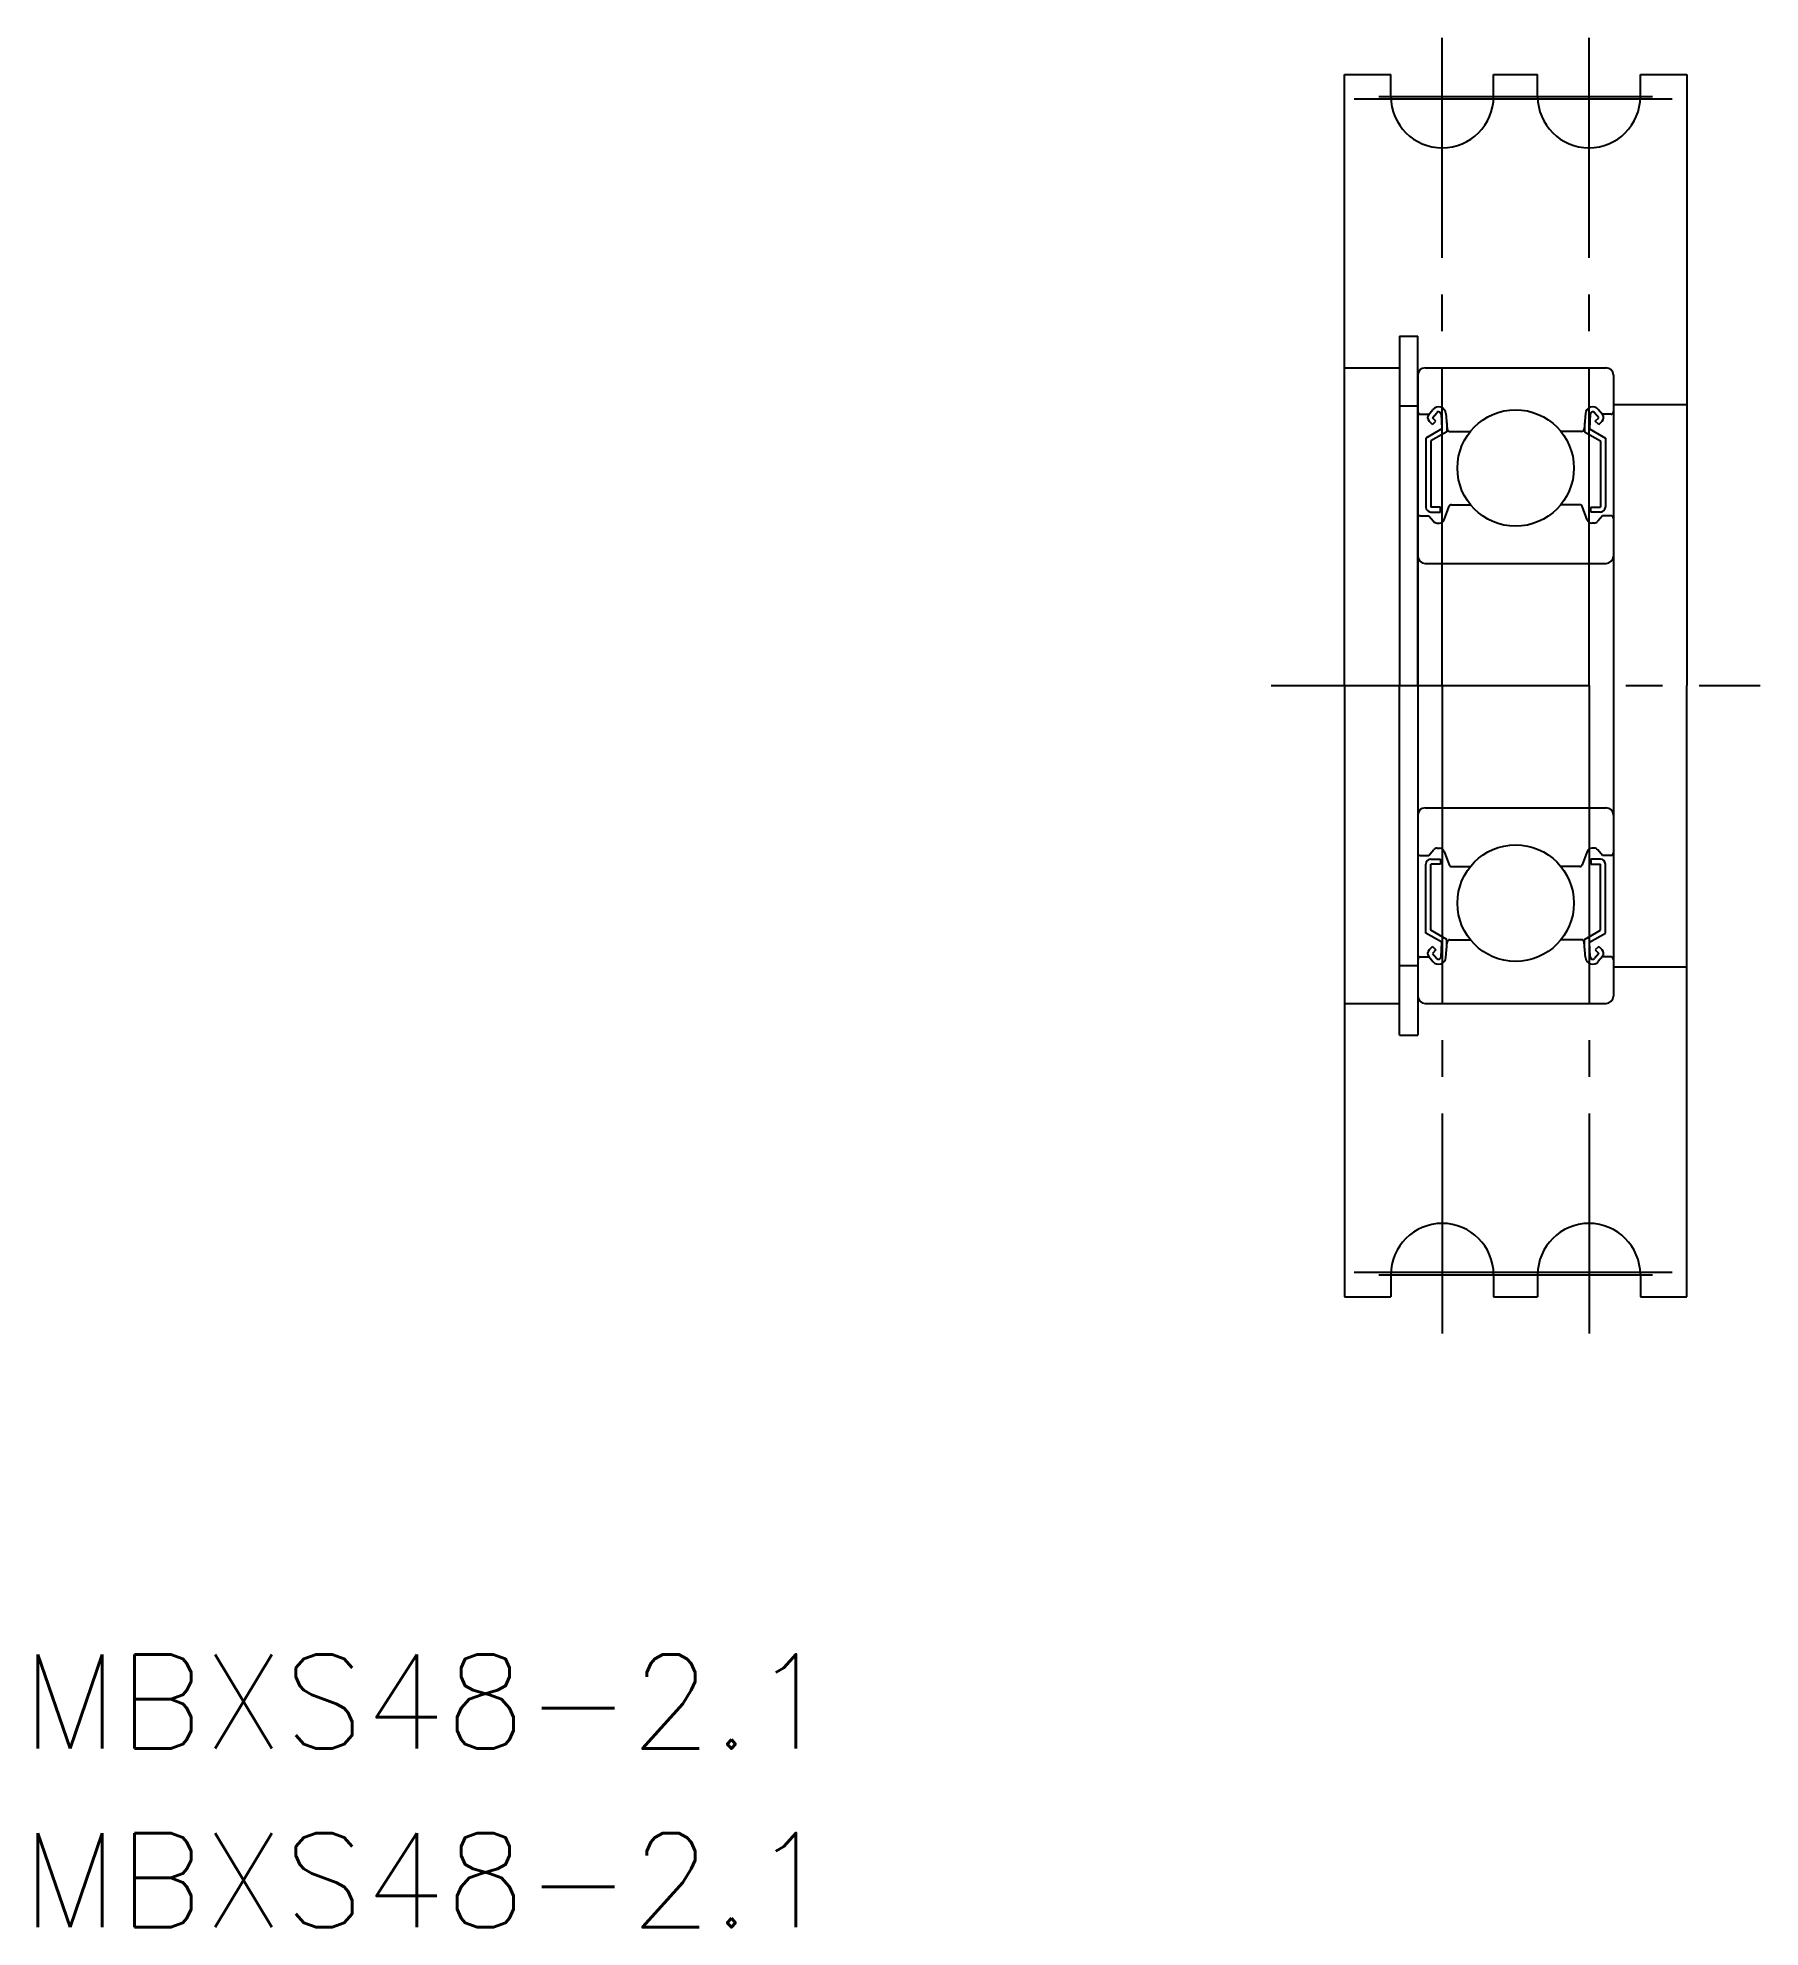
# Model space of a CAD drawing. Extents: x 152.5 to 222.9, y 170.4 to 247.7.
import ezdxf

# ---------------------------------------------------------------- set-up
doc = ezdxf.new("R2010")
doc.units = 0
doc.linetypes.add('CENTER', pattern=[17.5, 13, -1.5, 1.5, -1.5])
doc.layers.get('0').update_dxf_attribs({"linetype": 'CONTINUOUS'})
doc.layers.add('CENTER', color=1, linetype='CENTER')
doc.styles.get("Standard").update_dxf_attribs({"font": 'txt.shx', "bigfont": '@extfont2.shx'})

msp = doc.modelspace()

# ---------------------------------------------------------------- linework, layer by layer
at = {"color": 7, "linetype": 'CONTINUOUS'}
for p, q in [((205.929, 221.239), (205.929, 246.239)), ((205.929, 246.239), (207.829, 246.239)), ((207.829, 245.339), (207.829, 246.239)), ((212.029, 245.339), (212.029, 246.239)), ((212.029, 246.239), (213.829, 246.239)), ((213.829, 245.339), (213.829, 246.239)), ((218.029, 246.239), (219.929, 246.239)), ((218.029, 245.339), (218.029, 246.239)), ((219.929, 246.239), (219.929, 221.239)), ((208.179, 235.539), (208.179, 221.239)), ((208.179, 235.539), (208.929, 235.539)), ((208.929, 221.239), (208.929, 235.539)), ((205.929, 234.239), (208.179, 234.239)), ((209.229, 234.239), (216.629, 234.239)), ((208.929, 233.939), (208.929, 208.539)), ((216.929, 233.939), (216.929, 208.539)), ((208.179, 232.685), (208.929, 232.685)), ((216.929, 232.739), (219.929, 232.739)), ((209.029, 232.339), (209.389, 232.339)), ((209.377, 232.325), (209.548, 232.529)), ((209.531, 231.914), (209.389, 232.055)), ((209.531, 232.197), (209.701, 232.399)), ((209.672, 232.056), (209.531, 232.197)), ((209.531, 231.914), (209.672, 232.056)), ((209.877, 232.34), (209.91, 231.74)), ((210.077, 232.363), (210.132, 231.73)), ((210.11, 231.985), (210.11, 231.624)), ((215.781, 232.363), (215.726, 231.73)), ((215.748, 231.985), (215.748, 231.624)), ((215.98, 232.34), (215.948, 231.74)), ((216.327, 232.197), (216.157, 232.399)), ((216.186, 232.056), (216.327, 232.197)), ((216.327, 231.914), (216.186, 232.056)), ((216.48, 232.325), (216.31, 232.529)), ((216.327, 231.914), (216.468, 232.055)), ((216.829, 232.339), (216.469, 232.339)), ((209.91, 231.74), (209.26, 231.364)), ((209.26, 231.364), (209.26, 228.539)), ((210.11, 231.624), (209.46, 231.249)), ((209.46, 231.249), (209.46, 228.539)), ((210.231, 231.639), (211.079, 231.639)), ((215.626, 231.639), (214.778, 231.639)), ((215.748, 231.624), (216.398, 231.249)), ((215.948, 231.74), (216.598, 231.364)), ((216.398, 231.249), (216.398, 228.539)), ((216.598, 231.364), (216.598, 228.539)), ((209.029, 228.189), (209.379, 228.189)), ((209.379, 228.189), (209.57, 227.96)), ((209.86, 228.539), (209.46, 228.539)), ((209.46, 228.339), (209.86, 228.339)), ((209.86, 228.339), (209.86, 228.539)), ((210.008, 228.02), (210.209, 228.573)), ((210.303, 228.639), (211.079, 228.639)), ((215.555, 228.639), (214.778, 228.639)), ((215.85, 228.02), (215.649, 228.573)), ((215.998, 228.539), (216.398, 228.539)), ((215.998, 228.339), (215.998, 228.539)), ((216.398, 228.339), (215.998, 228.339)), ((216.479, 228.189), (216.287, 227.96)), ((216.829, 228.189), (216.479, 228.189)), ((209.724, 227.889), (209.82, 227.889)), ((216.134, 227.889), (216.038, 227.889)), ((209.229, 226.239), (216.629, 226.239)), ((205.929, 221.239), (205.929, 196.239)), ((208.179, 206.939), (208.179, 221.239)), ((208.929, 221.239), (208.929, 206.939)), ((219.929, 196.239), (219.929, 221.239)), ((209.229, 216.239), (216.629, 216.239)), ((209.029, 214.289), (209.379, 214.289)), ((209.379, 214.289), (209.57, 214.517)), ((209.46, 214.139), (209.86, 214.139)), ((209.724, 214.589), (209.82, 214.589)), ((209.86, 214.139), (209.86, 213.939)), ((210.008, 214.457), (210.209, 213.905)), ((215.85, 214.457), (215.649, 213.905)), ((216.398, 214.139), (215.998, 214.139)), ((215.998, 214.139), (215.998, 213.939)), ((216.134, 214.589), (216.038, 214.589)), ((216.479, 214.289), (216.287, 214.517)), ((216.829, 214.289), (216.479, 214.289)), ((209.26, 211.114), (209.26, 213.939)), ((209.86, 213.939), (209.46, 213.939)), ((209.46, 211.229), (209.46, 213.939)), ((210.303, 213.839), (211.079, 213.839)), ((215.555, 213.839), (214.778, 213.839)), ((215.998, 213.939), (216.398, 213.939)), ((216.398, 211.229), (216.398, 213.939)), ((216.598, 211.114), (216.598, 213.939)), ((209.91, 210.738), (209.26, 211.114)), ((210.11, 210.854), (209.46, 211.229)), ((215.748, 210.854), (216.398, 211.229)), ((215.948, 210.738), (216.598, 211.114)), ((209.531, 210.564), (209.389, 210.422)), ((209.531, 210.564), (209.672, 210.422)), ((209.672, 210.422), (209.531, 210.281)), ((209.531, 210.281), (209.701, 210.079)), ((209.877, 210.138), (209.91, 210.738)), ((210.077, 210.115), (210.132, 210.748)), ((210.11, 210.493), (210.11, 210.854)), ((210.231, 210.839), (211.079, 210.839)), ((215.626, 210.839), (214.778, 210.839)), ((215.781, 210.115), (215.726, 210.748)), ((215.748, 210.493), (215.748, 210.854)), ((215.98, 210.138), (215.948, 210.738)), ((216.327, 210.281), (216.157, 210.079)), ((216.327, 210.564), (216.186, 210.422)), ((216.186, 210.422), (216.327, 210.281)), ((216.327, 210.564), (216.468, 210.422)), ((208.179, 209.793), (208.929, 209.793)), ((209.029, 210.139), (209.389, 210.139)), ((209.377, 210.153), (209.548, 209.948)), ((216.48, 210.153), (216.31, 209.948)), ((216.829, 210.139), (216.469, 210.139)), ((216.929, 209.739), (219.929, 209.739)), ((205.929, 208.239), (208.179, 208.239)), ((209.229, 208.239), (216.629, 208.239)), ((208.179, 206.939), (208.929, 206.939)), ((207.829, 197.139), (207.829, 196.239)), ((212.029, 197.139), (212.029, 196.239)), ((213.829, 197.139), (213.829, 196.239)), ((218.029, 197.139), (218.029, 196.239)), ((205.929, 196.239), (207.829, 196.239)), ((212.029, 196.239), (213.829, 196.239)), ((218.029, 196.239), (219.929, 196.239))]:
    msp.add_line(p, q, dxfattribs=at)
for centre in [(212.929, 230.139), (212.929, 212.339)]:
    msp.add_circle(centre, 2.381, dxfattribs=at)
for centre, radius, start, end in [((209.929, 245.339), 2.1, 180, 0), ((215.929, 245.339), 2.1, 180, 0), ((209.229, 233.939), 0.3, 90, 180), ((216.629, 233.939), 0.3, 0, 90), ((209.029, 232.439), 0.1, 180, 270), ((209.531, 232.197), 0.2, 140.13695, 225.00202), ((209.778, 232.337), 0.3, 4.93539, 140.13695), ((209.777, 232.335), 0.1, 3.10166, 139.95027), ((216.079, 232.337), 0.3, 39.86305, 175.06461), ((216.08, 232.335), 0.1, 40.04973, 176.89834), ((216.327, 232.197), 0.2, 314.99798, 39.86305), ((216.829, 232.439), 0.1, 270, 0), ((210.231, 231.739), 0.1, 184.93539, 270), ((215.626, 231.739), 0.1, 270, 355.06461), ((209.029, 228.089), 0.1, 90, 180.81025), ((209.46, 228.539), 0.2, 180, 270), ((209.82, 228.089), 0.2, 270, 339.99156), ((210.303, 228.539), 0.1, 90, 159.99156), ((215.555, 228.539), 0.1, 20.00844, 90), ((216.038, 228.089), 0.2, 200.00844, 270), ((216.398, 228.539), 0.2, 270, 0), ((216.829, 228.089), 0.1, 359.18975, 90), ((209.724, 228.089), 0.2, 219.97618, 270), ((216.134, 228.089), 0.2, 270, 320.02382), ((209.229, 226.539), 0.3, 180, 270), ((216.629, 226.539), 0.3, 270, 0), ((209.229, 215.939), 0.3, 90, 180), ((216.629, 215.939), 0.3, 0, 90), ((209.029, 214.389), 0.1, 179.18975, 270), ((209.46, 213.939), 0.2, 90, 180), ((209.724, 214.389), 0.2, 90, 140.02382), ((209.82, 214.389), 0.2, 20.00844, 90), ((216.038, 214.389), 0.2, 90, 159.99156), ((216.134, 214.389), 0.2, 39.97618, 90), ((216.398, 213.939), 0.2, 0, 90), ((216.829, 214.389), 0.1, 270, 0.81025), ((210.303, 213.939), 0.1, 200.00844, 270), ((215.555, 213.939), 0.1, 270, 339.99156), ((209.531, 210.281), 0.2, 134.99798, 219.86305), ((210.231, 210.739), 0.1, 90, 175.06461), ((215.626, 210.739), 0.1, 4.93539, 90), ((216.327, 210.281), 0.2, 320.13695, 45.00202), ((209.029, 210.039), 0.1, 90, 180), ((209.778, 210.141), 0.3, 219.86305, 355.06461), ((209.777, 210.143), 0.1, 220.04973, 356.89834), ((216.079, 210.141), 0.3, 184.93539, 320.13695), ((216.08, 210.143), 0.1, 183.10166, 319.95027), ((216.829, 210.039), 0.1, 0, 90), ((209.229, 208.539), 0.3, 180, 270), ((216.629, 208.539), 0.3, 270, 0), ((209.929, 197.139), 2.1, 0, 180), ((215.929, 197.139), 2.1, 0, 180)]:
    msp.add_arc(centre, radius, start, end, dxfattribs=at)
at = {"layer": 'CENTER', "color": 1, "linetype": 'CENTER'}
for p, q in [((209.929, 221.239), (209.929, 247.739)), ((215.929, 221.239), (215.929, 247.739)), ((206.329, 245.239), (219.529, 245.239)), ((207.329, 245.339), (218.529, 245.339)), ((202.929, 221.239), (222.929, 221.239)), ((209.929, 221.239), (209.929, 194.739)), ((215.929, 221.239), (215.929, 194.739)), ((206.329, 197.239), (219.529, 197.239)), ((207.329, 197.139), (218.529, 197.139))]:
    msp.add_line(p, q, dxfattribs=at)

# ---------------------------------------------------------------- texts
at = {"color": 7, "linetype": 'CONTINUOUS'}
for p in [(151.84, 177.755), (151.84, 170.446)]:
    msp.add_text('MBXS48-2.1', height=3.8472, dxfattribs=at).set_placement(p)

doc.saveas('drawing.dxf')
